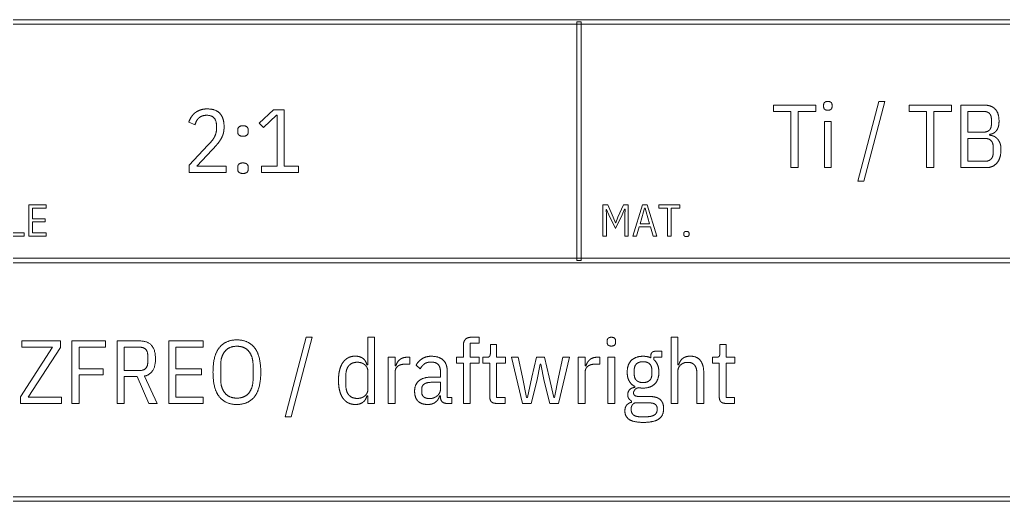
# Model space of a CAD drawing. Header units: millimetres. Extents: x 22 to 584, y 11 to 410.
# Drawn here: x 526.74 to 559.73, y 10.93 to 27.07 of the extents above; entities that cross this region are included whole.
import ezdxf

# ---------------------------------------------------------------- set-up
doc = ezdxf.new("R2010")
doc.units = ezdxf.units.MM
doc.layers.add('dims', color=7, linetype='Continuous', lineweight=5)

msp = doc.modelspace()

# ---------------------------------------------------------------- linework, layer by layer
at = {"layer": 'dims'}
for p, q in [((583, 27.075), (433, 27.075)), ((433, 26.925), (583, 26.925)), ((545.425, 27), (545.425, 19)), ((545.575, 27), (545.425, 27)), ((545.575, 19), (545.575, 27)), ((552.016, 24.211), (552.016, 24.001)), ((553.438, 24.211), (552.016, 24.211)), ((553.438, 24.001), (553.438, 24.211)), ((553.702, 24.211), (553.702, 24.162)), ((553.984, 24.162), (553.984, 24.211)), ((555.556, 24.336), (554.845, 21.664)), ((555.046, 21.664), (555.757, 24.336)), ((555.757, 24.336), (555.556, 24.336)), ((556.567, 24.211), (556.567, 24.001)), ((557.989, 24.211), (556.567, 24.211)), ((557.989, 24.001), (557.989, 24.211)), ((558.301, 24.211), (558.301, 22.116)), ((559.093, 24.211), (558.301, 24.211)), ((535.249, 24.047), (534.775, 23.606)), ((534.91, 23.459), (535.354, 23.87)), ((535.612, 24.047), (535.249, 24.047)), ((535.354, 23.87), (535.372, 23.87)), ((535.372, 23.87), (535.372, 22.163)), ((535.612, 22.163), (535.612, 24.047)), ((552.016, 24.001), (552.607, 24.001)), ((552.607, 24.001), (552.607, 22.116)), ((552.847, 24.001), (553.438, 24.001)), ((552.847, 22.116), (552.847, 24.001)), ((556.567, 24.001), (557.158, 24.001)), ((557.158, 24.001), (557.158, 22.116)), ((557.398, 24.001), (557.989, 24.001)), ((557.398, 22.116), (557.398, 24.001)), ((558.541, 23.304), (558.541, 24.001)), ((558.541, 24.001), (559.063, 24.001)), ((532.408, 23.633), (532.618, 23.549)), ((533.341, 23.495), (533.341, 23.417)), ((534.775, 23.606), (534.91, 23.459)), ((553.729, 23.664), (553.729, 22.116)), ((553.957, 23.664), (553.729, 23.664)), ((553.957, 22.116), (553.957, 23.664)), ((559.33, 23.721), (559.33, 23.584)), ((534.049, 23.366), (534.049, 23.318)), ((534.403, 23.318), (534.403, 23.366)), ((559.063, 23.304), (558.541, 23.304)), ((559.264, 23.199), (559.264, 23.229)), ((533.053, 22.862), (532.417, 22.202)), ((558.541, 22.326), (558.541, 23.094)), ((558.541, 23.094), (559.102, 23.094)), ((559.393, 22.779), (559.393, 22.641)), ((532.675, 22.163), (533.197, 22.712)), ((532.417, 22.202), (532.417, 21.953)), ((533.662, 22.163), (532.675, 22.163)), ((533.662, 21.953), (533.662, 22.163)), ((534.049, 22.118), (534.049, 22.07)), ((534.403, 22.07), (534.403, 22.118)), ((534.85, 22.163), (534.85, 21.953)), ((535.372, 22.163), (534.85, 22.163)), ((536.092, 22.163), (535.612, 22.163)), ((536.092, 21.953), (536.092, 22.163)), ((552.607, 22.116), (552.847, 22.116)), ((553.729, 22.116), (553.957, 22.116)), ((557.158, 22.116), (557.398, 22.116)), ((558.301, 22.116), (559.174, 22.116)), ((559.102, 22.326), (558.541, 22.326)), ((532.417, 21.953), (533.662, 21.953)), ((534.85, 21.953), (536.092, 21.953)), ((554.845, 21.664), (555.046, 21.664)), ((527.046, 20.865), (527.046, 19.818)), ((527.625, 20.865), (527.046, 20.865)), ((527.625, 20.76), (527.625, 20.865)), ((546.3, 20.865), (546.3, 19.818)), ((546.459, 20.865), (546.3, 20.865)), ((546.648, 20.458), (546.459, 20.865)), ((546.99, 20.865), (546.801, 20.458)), ((547.149, 20.865), (546.99, 20.865)), ((547.149, 19.818), (547.149, 20.865)), ((547.631, 20.865), (547.304, 19.818)), ((547.781, 20.865), (547.631, 20.865)), ((548.109, 19.818), (547.781, 20.865)), ((548.172, 20.865), (548.172, 20.76)), ((548.883, 20.865), (548.172, 20.865)), ((548.883, 20.76), (548.883, 20.865)), ((527.166, 20.76), (527.625, 20.76)), ((527.166, 20.4), (527.166, 20.76)), ((546.407, 20.713), (546.422, 20.713)), ((546.417, 20.536), (546.407, 20.713)), ((546.417, 19.818), (546.417, 20.536)), ((546.422, 20.713), (546.5, 20.536)), ((546.5, 20.536), (546.725, 20.074)), ((546.719, 20.265), (546.648, 20.458)), ((546.725, 20.074), (546.95, 20.536)), ((546.801, 20.458), (546.731, 20.265)), ((546.95, 20.536), (547.028, 20.716)), ((547.028, 20.716), (547.043, 20.716)), ((547.043, 20.716), (547.032, 20.536)), ((547.032, 20.536), (547.032, 19.818)), ((547.545, 20.23), (547.664, 20.628)), ((547.664, 20.628), (547.697, 20.758)), ((547.697, 20.758), (547.712, 20.758)), ((547.712, 20.758), (547.745, 20.628)), ((547.745, 20.628), (547.866, 20.23)), ((548.172, 20.76), (548.468, 20.76)), ((548.468, 20.76), (548.468, 19.818)), ((548.588, 20.76), (548.883, 20.76)), ((548.588, 19.818), (548.588, 20.76)), ((527.597, 20.4), (527.166, 20.4)), ((527.166, 20.295), (527.597, 20.295)), ((527.166, 19.923), (527.166, 20.295)), ((527.597, 20.295), (527.597, 20.4)), ((546.731, 20.265), (546.719, 20.265)), ((547.424, 19.818), (547.517, 20.131)), ((547.517, 20.131), (547.893, 20.131)), ((547.866, 20.23), (547.545, 20.23)), ((547.893, 20.131), (547.986, 19.818)), ((526.367, 19.818), (526.884, 19.818)), ((526.884, 19.923), (526.487, 19.923)), ((526.884, 19.818), (526.884, 19.923)), ((527.046, 19.818), (527.625, 19.818)), ((527.625, 19.923), (527.166, 19.923)), ((527.625, 19.818), (527.625, 19.923)), ((546.3, 19.818), (546.417, 19.818)), ((547.032, 19.818), (547.149, 19.818)), ((547.304, 19.818), (547.424, 19.818)), ((547.986, 19.818), (548.109, 19.818)), ((548.468, 19.818), (548.588, 19.818)), ((549.012, 19.9), (549.012, 19.876)), ((549.189, 19.876), (549.189, 19.9)), ((583, 19.075), (433, 19.075)), ((433, 18.925), (583, 18.925)), ((545.425, 19), (545.575, 19)), ((526.813, 16.302), (526.813, 16.092)), ((528.103, 16.302), (526.813, 16.302)), ((528.103, 16.086), (528.103, 16.302)), ((528.487, 16.302), (528.487, 14.208)), ((529.618, 16.302), (528.487, 16.302)), ((529.618, 16.092), (529.618, 16.302)), ((530.002, 16.302), (530.002, 14.208)), ((530.773, 16.302), (530.002, 16.302)), ((531.736, 16.302), (531.736, 14.208)), ((532.894, 16.302), (531.736, 16.302)), ((532.894, 16.092), (532.894, 16.302)), ((536.35, 16.428), (535.639, 13.755)), ((535.84, 13.755), (536.551, 16.428)), ((536.551, 16.428), (536.35, 16.428)), ((538.414, 16.428), (538.414, 15.504)), ((538.642, 16.428), (538.414, 16.428)), ((538.642, 14.208), (538.642, 16.428)), ((541.846, 16.227), (542.143, 16.227)), ((541.846, 15.756), (541.846, 16.227)), ((542.143, 16.428), (541.912, 16.428)), ((542.143, 16.227), (542.143, 16.428)), ((542.524, 16.182), (542.524, 15.894)), ((542.731, 16.182), (542.524, 16.182)), ((542.731, 15.756), (542.731, 16.182)), ((546.442, 16.302), (546.442, 16.254)), ((546.724, 16.254), (546.724, 16.302)), ((548.584, 16.428), (548.584, 14.208)), ((548.812, 16.428), (548.584, 16.428)), ((548.812, 15.504), (548.812, 16.428)), ((550.222, 16.182), (550.222, 15.894)), ((550.429, 16.182), (550.222, 16.182)), ((550.429, 15.756), (550.429, 16.182)), ((527.842, 16.092), (526.765, 14.424)), ((526.813, 16.092), (527.842, 16.092)), ((527.026, 14.418), (528.103, 16.086)), ((528.727, 16.092), (529.618, 16.092)), ((528.727, 15.372), (528.727, 16.092)), ((530.242, 16.092), (530.767, 16.092)), ((530.242, 15.312), (530.242, 16.092)), ((531.976, 16.092), (532.894, 16.092)), ((531.976, 15.372), (531.976, 16.092)), ((541.618, 16.134), (541.618, 15.756)), ((548.278, 15.957), (548.071, 15.957)), ((548.278, 15.756), (548.278, 15.957)), ((531.034, 15.804), (531.034, 15.6)), ((539.098, 15.756), (539.098, 14.208)), ((539.326, 15.756), (539.098, 15.756)), ((539.326, 15.468), (539.326, 15.756)), ((539.671, 15.525), (539.821, 15.525)), ((539.821, 15.756), (539.737, 15.756)), ((539.821, 15.525), (539.821, 15.756)), ((541.393, 15.756), (541.393, 15.555)), ((541.618, 15.756), (541.393, 15.756)), ((541.393, 15.555), (541.618, 15.555)), ((541.618, 15.555), (541.618, 14.208)), ((542.143, 15.756), (541.846, 15.756)), ((541.846, 15.555), (542.143, 15.555)), ((541.846, 14.208), (541.846, 15.555)), ((542.143, 15.555), (542.143, 15.756)), ((542.275, 15.756), (542.275, 15.555)), ((542.41, 15.756), (542.275, 15.756)), ((542.275, 15.555), (542.503, 15.555)), ((542.503, 15.555), (542.503, 14.442)), ((543.031, 15.756), (542.731, 15.756)), ((542.731, 15.555), (543.031, 15.555)), ((542.731, 14.409), (542.731, 15.555)), ((543.031, 15.555), (543.031, 15.756)), ((543.232, 15.756), (543.604, 14.208)), ((543.454, 15.756), (543.232, 15.756)), ((543.604, 15.084), (543.454, 15.756)), ((544.075, 15.756), (543.919, 15.084)), ((544.339, 15.756), (544.075, 15.756)), ((544.081, 14.958), (544.192, 15.525)), ((544.192, 15.525), (544.222, 15.525)), ((544.222, 15.525), (544.327, 14.958)), ((544.495, 15.084), (544.339, 15.756)), ((544.804, 14.208), (545.176, 15.756)), ((544.96, 15.756), (544.81, 15.084)), ((545.176, 15.756), (544.96, 15.756)), ((545.473, 15.756), (545.473, 14.208)), ((545.701, 15.756), (545.473, 15.756)), ((545.701, 15.468), (545.701, 15.756)), ((546.046, 15.525), (546.196, 15.525)), ((546.196, 15.756), (546.112, 15.756)), ((546.196, 15.525), (546.196, 15.756)), ((546.469, 15.756), (546.469, 14.208)), ((546.697, 15.756), (546.469, 15.756)), ((546.697, 14.208), (546.697, 15.756)), ((547.906, 15.792), (547.906, 15.738)), ((548.011, 15.756), (548.278, 15.756)), ((548.011, 15.672), (548.011, 15.756)), ((549.973, 15.756), (549.973, 15.555)), ((550.108, 15.756), (549.973, 15.756)), ((549.973, 15.555), (550.201, 15.555)), ((550.201, 15.555), (550.201, 14.442)), ((550.729, 15.756), (550.429, 15.756)), ((550.429, 15.555), (550.729, 15.555)), ((550.429, 14.409), (550.429, 15.555)), ((550.729, 15.555), (550.729, 15.756)), ((529.537, 15.372), (528.727, 15.372)), ((529.537, 15.162), (529.537, 15.372)), ((530.767, 15.312), (530.242, 15.312)), ((532.837, 15.372), (531.976, 15.372)), ((532.837, 15.162), (532.837, 15.372)), ((533.479, 15.021), (533.479, 15.489)), ((534.565, 15.489), (534.565, 15.021)), ((538.414, 15.504), (538.384, 15.504)), ((538.414, 15.294), (538.414, 14.67)), ((539.356, 15.468), (539.326, 15.468)), ((539.326, 14.208), (539.326, 15.237)), ((540.037, 15.492), (540.172, 15.366)), ((540.85, 15.261), (540.85, 15.09)), ((541.078, 14.409), (541.078, 15.285)), ((545.731, 15.468), (545.701, 15.468)), ((545.701, 14.208), (545.701, 15.237)), ((547.348, 15.201), (547.348, 15.312)), ((547.942, 15.312), (547.942, 15.201)), ((548.842, 15.504), (548.812, 15.504)), ((548.812, 14.208), (548.812, 15.264)), ((549.454, 15.201), (549.454, 14.208)), ((549.682, 14.208), (549.682, 15.216)), ((528.727, 15.162), (529.537, 15.162)), ((528.727, 14.208), (528.727, 15.162)), ((530.242, 14.208), (530.242, 15.108)), ((530.242, 15.108), (530.68, 15.108)), ((530.68, 15.108), (531.073, 14.208)), ((531.343, 14.208), (530.92, 15.123)), ((531.976, 15.162), (532.837, 15.162)), ((531.976, 14.418), (531.976, 15.162)), ((537.676, 14.826), (537.676, 15.138)), ((540.565, 14.916), (540.85, 14.916)), ((540.85, 15.09), (540.571, 15.09)), ((540.85, 14.916), (540.85, 14.682)), ((543.736, 14.409), (543.604, 15.084)), ((543.919, 15.084), (543.766, 14.409)), ((543.892, 14.208), (544.081, 14.958)), ((544.327, 14.958), (544.516, 14.208)), ((544.648, 14.409), (544.495, 15.084)), ((544.81, 15.084), (544.678, 14.409)), ((540.22, 14.598), (540.22, 14.682)), ((547.369, 14.778), (547.369, 14.745)), ((526.765, 14.424), (526.765, 14.208)), ((526.765, 14.208), (528.139, 14.208)), ((528.139, 14.418), (527.026, 14.418)), ((528.139, 14.208), (528.139, 14.418)), ((528.487, 14.208), (528.727, 14.208)), ((530.002, 14.208), (530.242, 14.208)), ((531.073, 14.208), (531.343, 14.208)), ((531.736, 14.208), (532.894, 14.208)), ((532.894, 14.418), (531.976, 14.418)), ((532.894, 14.208), (532.894, 14.418)), ((538.384, 14.46), (538.414, 14.46)), ((538.414, 14.46), (538.414, 14.208)), ((538.414, 14.208), (538.642, 14.208)), ((539.098, 14.208), (539.326, 14.208)), ((540.82, 14.46), (540.85, 14.46)), ((540.85, 14.46), (540.85, 14.43)), ((541.072, 14.208), (541.234, 14.208)), ((541.234, 14.409), (541.078, 14.409)), ((541.234, 14.208), (541.234, 14.409)), ((541.618, 14.208), (541.846, 14.208)), ((543.016, 14.409), (542.731, 14.409)), ((542.737, 14.208), (543.016, 14.208)), ((543.016, 14.208), (543.016, 14.409)), ((543.604, 14.208), (543.892, 14.208)), ((543.766, 14.409), (543.736, 14.409)), ((544.516, 14.208), (544.804, 14.208)), ((544.678, 14.409), (544.648, 14.409)), ((545.473, 14.208), (545.701, 14.208)), ((546.469, 14.208), (546.697, 14.208)), ((547.261, 14.286), (547.261, 14.244)), ((547.372, 14.226), (547.843, 14.226)), ((547.846, 14.442), (547.507, 14.442)), ((548.584, 14.208), (548.812, 14.208)), ((549.454, 14.208), (549.682, 14.208)), ((550.714, 14.409), (550.429, 14.409)), ((550.435, 14.208), (550.714, 14.208)), ((550.714, 14.208), (550.714, 14.409)), ((535.639, 13.755), (535.84, 13.755)), ((547.747, 13.761), (547.549, 13.761)), ((583, 11.075), (433, 11.075)), ((433, 10.925), (583, 10.925))]:
    msp.add_line(p, q, dxfattribs=at)
for points in [[(553.702, 24.211), (553.702, 24.334), (553.843, 24.334)], [(553.843, 24.039), (553.702, 24.039), (553.702, 24.162)], [(553.843, 24.334), (553.984, 24.334), (553.984, 24.211)], [(553.984, 24.162), (553.984, 24.039), (553.843, 24.039)], [(559.093, 24.211), (559.33, 24.211), (559.457, 24.077)], [(532.408, 23.633), (532.438, 23.729), (532.492, 23.811)], [(532.492, 23.811), (532.546, 23.894), (532.622, 23.954)], [(532.754, 23.786), (532.657, 23.702), (532.618, 23.549)], [(532.622, 23.954), (532.699, 24.014), (532.798, 24.048)], [(533.014, 23.87), (532.852, 23.87), (532.754, 23.786)], [(532.798, 24.048), (532.897, 24.083), (533.02, 24.083)], [(533.341, 23.495), (533.341, 23.87), (533.014, 23.87)], [(533.02, 24.083), (533.314, 24.083), (533.453, 23.931)], [(533.453, 23.931), (533.593, 23.78), (533.593, 23.486)], [(559.261, 23.933), (559.192, 24.001), (559.063, 24.001)], [(559.33, 23.721), (559.33, 23.866), (559.261, 23.933)], [(559.457, 24.077), (559.585, 23.944), (559.585, 23.671)], [(533.593, 23.486), (533.593, 23.384), (533.575, 23.295)], [(534.049, 23.366), (534.049, 23.519), (534.226, 23.519)], [(534.226, 23.519), (534.403, 23.519), (534.403, 23.366)], [(559.261, 23.372), (559.33, 23.439), (559.33, 23.584)], [(559.555, 23.462), (559.525, 23.379), (559.478, 23.33)], [(559.585, 23.671), (559.585, 23.544), (559.555, 23.462)], [(533.053, 22.862), (533.206, 23.018), (533.273, 23.151)], [(533.273, 23.151), (533.341, 23.285), (533.341, 23.417)], [(533.512, 23.119), (533.467, 23.03), (533.39, 22.933)], [(533.575, 23.295), (533.557, 23.207), (533.512, 23.119)], [(534.226, 23.165), (534.049, 23.165), (534.049, 23.318)], [(534.403, 23.318), (534.403, 23.165), (534.226, 23.165)], [(559.063, 23.304), (559.192, 23.304), (559.261, 23.372)], [(559.375, 23.256), (559.318, 23.232), (559.264, 23.229)], [(559.264, 23.199), (559.318, 23.199), (559.385, 23.177)], [(559.478, 23.33), (559.432, 23.281), (559.375, 23.256)], [(559.385, 23.177), (559.453, 23.154), (559.511, 23.099)], [(559.511, 23.099), (559.57, 23.044), (559.61, 22.952)], [(533.39, 22.933), (533.314, 22.835), (533.197, 22.712)], [(559.319, 23.018), (559.246, 23.094), (559.102, 23.094)], [(559.393, 22.779), (559.393, 22.941), (559.319, 23.018)], [(559.61, 22.952), (559.651, 22.861), (559.651, 22.722)], [(559.319, 22.403), (559.393, 22.479), (559.393, 22.641)], [(559.651, 22.722), (559.651, 22.434), (559.519, 22.275)], [(534.049, 22.118), (534.049, 22.271), (534.226, 22.271)], [(534.226, 22.271), (534.403, 22.271), (534.403, 22.118)], [(559.102, 22.326), (559.246, 22.326), (559.319, 22.403)], [(559.519, 22.275), (559.387, 22.116), (559.174, 22.116)], [(534.226, 21.917), (534.049, 21.917), (534.049, 22.07)], [(534.403, 22.07), (534.403, 21.917), (534.226, 21.917)], [(549.012, 19.9), (549.012, 19.977), (549.101, 19.977)], [(549.101, 19.8), (549.012, 19.8), (549.012, 19.876)], [(549.101, 19.977), (549.189, 19.977), (549.189, 19.9)], [(549.189, 19.876), (549.189, 19.8), (549.101, 19.8)], [(530.773, 16.302), (531.292, 16.302), (531.292, 15.705)], [(533.431, 16.077), (533.641, 16.338), (534.022, 16.338)], [(534.022, 16.338), (534.403, 16.338), (534.613, 16.077)], [(541.618, 16.134), (541.618, 16.287), (541.688, 16.358)], [(541.688, 16.358), (541.759, 16.428), (541.912, 16.428)], [(546.442, 16.302), (546.442, 16.425), (546.583, 16.425)], [(546.583, 16.131), (546.442, 16.131), (546.442, 16.254)], [(546.583, 16.425), (546.724, 16.425), (546.724, 16.302)], [(546.724, 16.254), (546.724, 16.131), (546.583, 16.131)], [(531.034, 15.804), (531.034, 16.092), (530.767, 16.092)], [(533.221, 15.255), (533.221, 15.816), (533.431, 16.077)], [(533.62, 15.953), (533.479, 15.78), (533.479, 15.489)], [(534.022, 16.125), (533.761, 16.125), (533.62, 15.953)], [(534.424, 15.953), (534.283, 16.125), (534.022, 16.125)], [(534.565, 15.489), (534.565, 15.78), (534.424, 15.953)], [(534.613, 16.077), (534.823, 15.816), (534.823, 15.255)], [(542.501, 15.79), (542.524, 15.825), (542.524, 15.894)], [(547.906, 15.792), (547.906, 15.879), (547.945, 15.918)], [(547.945, 15.918), (547.984, 15.957), (548.071, 15.957)], [(550.2, 15.79), (550.222, 15.825), (550.222, 15.894)], [(530.767, 15.312), (531.034, 15.312), (531.034, 15.6)], [(531.292, 15.705), (531.292, 15.201), (530.92, 15.123)], [(537.466, 15.318), (537.502, 15.468), (537.574, 15.573)], [(537.574, 15.573), (537.646, 15.678), (537.751, 15.735)], [(537.751, 15.735), (537.856, 15.792), (537.994, 15.792)], [(538.063, 15.588), (537.874, 15.588), (537.775, 15.469)], [(537.994, 15.792), (538.138, 15.792), (538.238, 15.725)], [(538.199, 15.567), (538.135, 15.588), (538.063, 15.588)], [(538.31, 15.507), (538.264, 15.546), (538.199, 15.567)], [(538.238, 15.725), (538.339, 15.657), (538.384, 15.504)], [(538.385, 15.414), (538.357, 15.468), (538.31, 15.507)], [(539.356, 15.468), (539.395, 15.603), (539.489, 15.679)], [(539.671, 15.525), (539.509, 15.525), (539.417, 15.453)], [(539.489, 15.679), (539.584, 15.756), (539.737, 15.756)], [(540.037, 15.492), (540.097, 15.618), (540.229, 15.703)], [(540.314, 15.535), (540.232, 15.477), (540.172, 15.366)], [(540.229, 15.703), (540.361, 15.789), (540.541, 15.789)], [(540.532, 15.594), (540.397, 15.594), (540.314, 15.535)], [(540.773, 15.513), (540.697, 15.594), (540.532, 15.594)], [(540.541, 15.789), (540.805, 15.789), (540.941, 15.661)], [(540.85, 15.261), (540.85, 15.432), (540.773, 15.513)], [(540.941, 15.661), (541.078, 15.534), (541.078, 15.285)], [(542.41, 15.756), (542.479, 15.756), (542.501, 15.79)], [(545.731, 15.468), (545.77, 15.603), (545.865, 15.679)], [(546.046, 15.525), (545.884, 15.525), (545.793, 15.453)], [(545.865, 15.679), (545.959, 15.756), (546.112, 15.756)], [(547.114, 15.255), (547.114, 15.519), (547.258, 15.654)], [(547.258, 15.654), (547.402, 15.789), (547.645, 15.789)], [(547.426, 15.534), (547.348, 15.462), (547.348, 15.312)], [(547.645, 15.606), (547.504, 15.606), (547.426, 15.534)], [(547.645, 15.789), (547.789, 15.789), (547.906, 15.738)], [(547.864, 15.534), (547.786, 15.606), (547.645, 15.606)], [(547.942, 15.312), (547.942, 15.462), (547.864, 15.534)], [(548.011, 15.672), (548.089, 15.603), (548.133, 15.501)], [(548.842, 15.504), (548.887, 15.648), (548.981, 15.72)], [(549.142, 15.585), (549.004, 15.585), (548.908, 15.501)], [(548.981, 15.72), (549.076, 15.792), (549.238, 15.792)], [(549.377, 15.486), (549.301, 15.585), (549.142, 15.585)], [(549.238, 15.792), (549.445, 15.792), (549.564, 15.651)], [(549.564, 15.651), (549.682, 15.51), (549.682, 15.216)], [(550.108, 15.756), (550.177, 15.756), (550.2, 15.79)], [(533.431, 14.433), (533.221, 14.694), (533.221, 15.255)], [(534.823, 15.255), (534.823, 14.694), (534.613, 14.433)], [(537.43, 14.982), (537.43, 15.168), (537.466, 15.318)], [(537.775, 15.469), (537.676, 15.351), (537.676, 15.138)], [(538.414, 15.294), (538.414, 15.36), (538.385, 15.414)], [(539.417, 15.453), (539.326, 15.381), (539.326, 15.237)], [(545.793, 15.453), (545.701, 15.381), (545.701, 15.237)], [(547.182, 14.956), (547.114, 15.075), (547.114, 15.255)], [(547.348, 15.201), (547.348, 15.051), (547.426, 14.979)], [(547.864, 14.979), (547.942, 15.051), (547.942, 15.201)], [(548.176, 15.255), (548.176, 14.991), (548.032, 14.856)], [(548.133, 15.501), (548.176, 15.399), (548.176, 15.255)], [(548.908, 15.501), (548.812, 15.417), (548.812, 15.264)], [(549.454, 15.201), (549.454, 15.387), (549.377, 15.486)], [(533.479, 15.021), (533.479, 14.73), (533.62, 14.557)], [(534.424, 14.557), (534.565, 14.73), (534.565, 15.021)], [(537.466, 14.646), (537.43, 14.796), (537.43, 14.982)], [(539.983, 14.622), (539.983, 14.838), (540.125, 14.964)], [(540.125, 14.964), (540.268, 15.09), (540.571, 15.09)], [(540.302, 14.856), (540.22, 14.796), (540.22, 14.682)], [(540.565, 14.916), (540.385, 14.916), (540.302, 14.856)], [(547.369, 14.778), (547.249, 14.838), (547.182, 14.956)], [(547.426, 14.979), (547.504, 14.907), (547.645, 14.907)], [(547.645, 14.907), (547.786, 14.907), (547.864, 14.979)], [(548.032, 14.856), (547.888, 14.721), (547.645, 14.721)], [(533.62, 14.557), (533.761, 14.385), (534.022, 14.385)], [(534.022, 14.385), (534.283, 14.385), (534.424, 14.557)], [(537.574, 14.391), (537.502, 14.496), (537.466, 14.646)], [(537.676, 14.826), (537.676, 14.613), (537.775, 14.494)], [(538.31, 14.457), (538.357, 14.496), (538.385, 14.55)], [(538.385, 14.55), (538.414, 14.604), (538.414, 14.67)], [(540.094, 14.286), (539.983, 14.4), (539.983, 14.622)], [(540.22, 14.598), (540.22, 14.481), (540.292, 14.425)], [(540.748, 14.467), (540.796, 14.511), (540.823, 14.566)], [(540.823, 14.566), (540.85, 14.622), (540.85, 14.682)], [(547.132, 14.496), (547.132, 14.592), (547.188, 14.661)], [(547.188, 14.661), (547.243, 14.73), (547.369, 14.745)], [(547.371, 14.668), (547.327, 14.616), (547.327, 14.562)], [(547.327, 14.562), (547.327, 14.502), (547.369, 14.472)], [(547.498, 14.736), (547.414, 14.721), (547.371, 14.668)], [(547.645, 14.721), (547.573, 14.721), (547.498, 14.736)], [(534.022, 14.172), (533.641, 14.172), (533.431, 14.433)], [(534.613, 14.433), (534.403, 14.172), (534.022, 14.172)], [(537.751, 14.229), (537.646, 14.286), (537.574, 14.391)], [(537.994, 14.172), (537.856, 14.172), (537.751, 14.229)], [(537.775, 14.494), (537.874, 14.376), (538.063, 14.376)], [(538.238, 14.24), (538.138, 14.172), (537.994, 14.172)], [(538.063, 14.376), (538.135, 14.376), (538.199, 14.397)], [(538.199, 14.397), (538.264, 14.418), (538.31, 14.457)], [(538.384, 14.46), (538.339, 14.307), (538.238, 14.24)], [(540.43, 14.172), (540.205, 14.172), (540.094, 14.286)], [(540.292, 14.425), (540.364, 14.37), (540.487, 14.37)], [(540.677, 14.245), (540.574, 14.172), (540.43, 14.172)], [(540.487, 14.37), (540.565, 14.37), (540.632, 14.397)], [(540.632, 14.397), (540.7, 14.424), (540.748, 14.467)], [(540.82, 14.46), (540.781, 14.319), (540.677, 14.245)], [(541.072, 14.208), (540.85, 14.208), (540.85, 14.43)], [(542.558, 14.263), (542.503, 14.319), (542.503, 14.442)], [(542.737, 14.208), (542.614, 14.208), (542.558, 14.263)], [(547.099, 14.154), (547.162, 14.226), (547.261, 14.244)], [(547.167, 14.371), (547.132, 14.424), (547.132, 14.496)], [(547.261, 14.286), (547.201, 14.319), (547.167, 14.371)], [(547.372, 14.226), (547.303, 14.193), (547.275, 14.142)], [(547.369, 14.472), (547.411, 14.442), (547.507, 14.442)], [(548.059, 14.173), (547.996, 14.226), (547.843, 14.226)], [(547.846, 14.442), (548.107, 14.442), (548.221, 14.337)], [(548.221, 14.337), (548.335, 14.232), (548.335, 14.034)], [(550.257, 14.263), (550.201, 14.319), (550.201, 14.442)], [(550.435, 14.208), (550.312, 14.208), (550.257, 14.263)], [(547.036, 13.956), (547.036, 14.082), (547.099, 14.154)], [(547.179, 13.671), (547.036, 13.77), (547.036, 13.956)], [(547.275, 14.142), (547.246, 14.091), (547.246, 14.013)], [(547.246, 14.013), (547.246, 13.896), (547.318, 13.828)], [(548.028, 13.822), (548.122, 13.884), (548.122, 14.019)], [(548.122, 14.019), (548.122, 14.121), (548.059, 14.173)], [(548.335, 14.034), (548.335, 13.788), (548.169, 13.68)], [(547.654, 13.572), (547.321, 13.572), (547.179, 13.671)], [(547.318, 13.828), (547.39, 13.761), (547.549, 13.761)], [(548.169, 13.68), (548.002, 13.572), (547.654, 13.572)], [(547.747, 13.761), (547.933, 13.761), (548.028, 13.822)]]:
    msp.add_open_spline(points, degree=2, dxfattribs=at)

doc.saveas('drawing.dxf')
